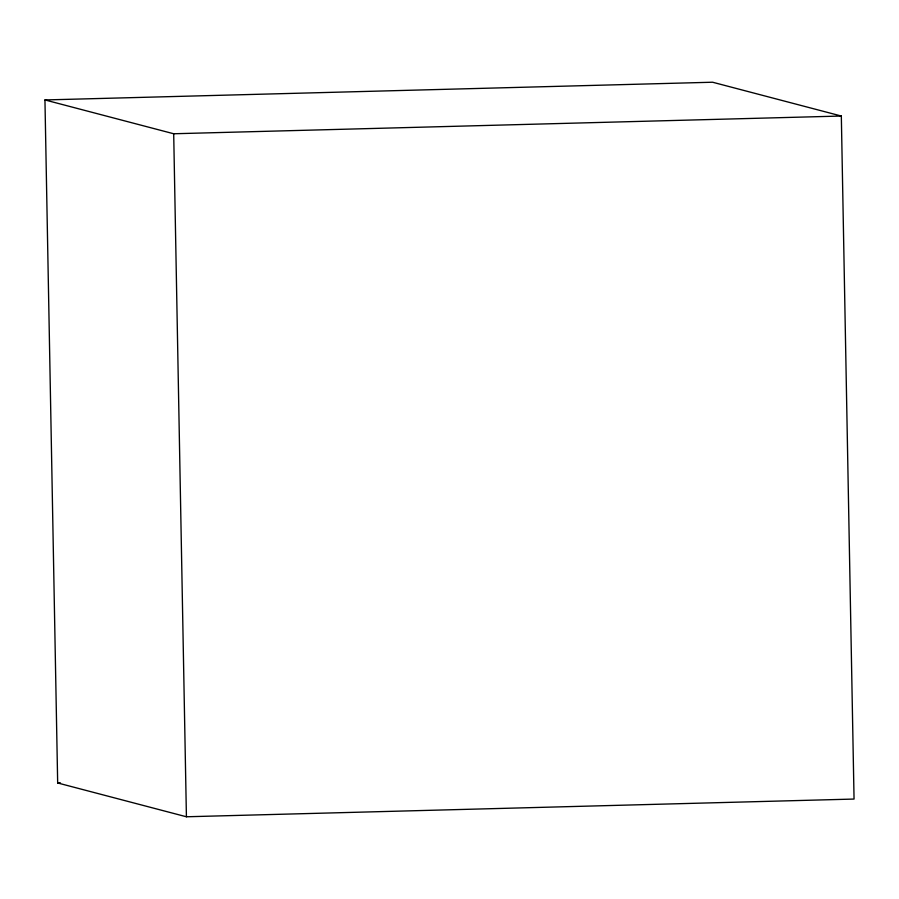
<?xml version="1.0" encoding="UTF-8"?>
<svg xmlns="http://www.w3.org/2000/svg" width="899" height="899" viewBox="0 0 899 899"><rect width="100%" height="100%" fill="white"/><g stroke="black" fill="none" stroke-linecap="round" stroke-linejoin="round"><path stroke-width="1.35" d="M44.95 99.946L712.581 82.225L841.329 116.038L854.05 799.054L186.419 816.775L57.671 782.962L44.95 99.946L173.698 133.76L841.329 116.038M57.671 782.962L60.469 782.894M173.698 133.76L186.419 816.775"/></g></svg>
